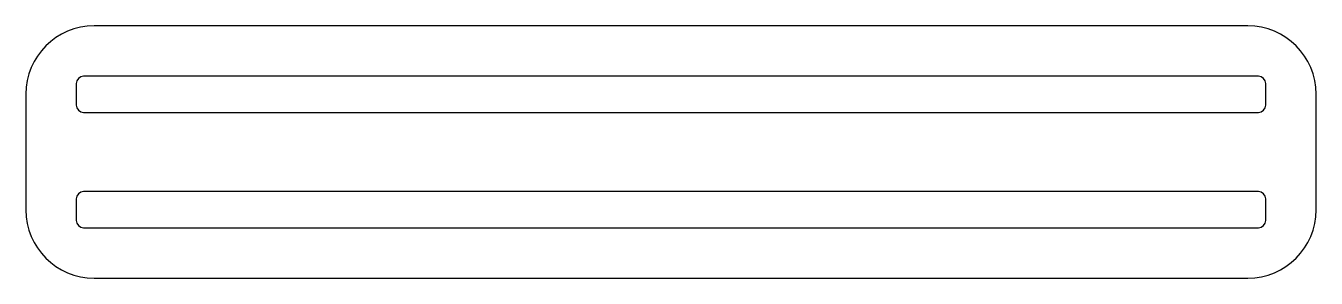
# Model space of a CAD drawing. Header units: millimetres. Extents: x 57.6 to 147.1, y 224.2 to 241.7.
import ezdxf

# ---------------------------------------------------------------- set-up
doc = ezdxf.new("R2010")
doc.units = ezdxf.units.MM

msp = doc.modelspace()

# ---------------------------------------------------------------- linework, layer by layer
at = {"color": 7, "linetype": 'Continuous', "lineweight": 25}
for p, q in [((142.311, 241.679), (62.311, 241.679)), ((143.061, 238.179), (61.561, 238.179)), ((61.061, 237.679), (61.061, 236.179)), ((143.561, 236.179), (143.561, 237.679)), ((57.561, 236.929), (57.561, 228.929)), ((147.061, 228.929), (147.061, 236.929)), ((61.561, 235.679), (143.061, 235.679)), ((143.061, 230.179), (61.561, 230.179)), ((61.061, 229.679), (61.061, 228.179)), ((143.561, 228.179), (143.561, 229.679)), ((61.561, 227.679), (143.061, 227.679)), ((62.311, 224.179), (142.311, 224.179))]:
    msp.add_line(p, q, dxfattribs=at)
for centre, radius, start, end in [((62.311, 236.929), 4.75, 90, 180), ((142.311, 236.929), 4.75, 0, 90), ((61.561, 237.679), 0.5, 90, 180), ((143.061, 237.679), 0.5, 0, 90), ((61.561, 236.179), 0.5, 180, 270), ((143.061, 236.179), 0.5, 270, 0), ((61.561, 229.679), 0.5, 90, 180), ((143.061, 229.679), 0.5, 0, 90), ((62.311, 228.929), 4.75, 180, 270), ((142.311, 228.929), 4.75, 270, 0), ((61.561, 228.179), 0.5, 180, 270), ((143.061, 228.179), 0.5, 270, 0)]:
    msp.add_arc(centre, radius, start, end, dxfattribs=at)

doc.saveas('drawing.dxf')
